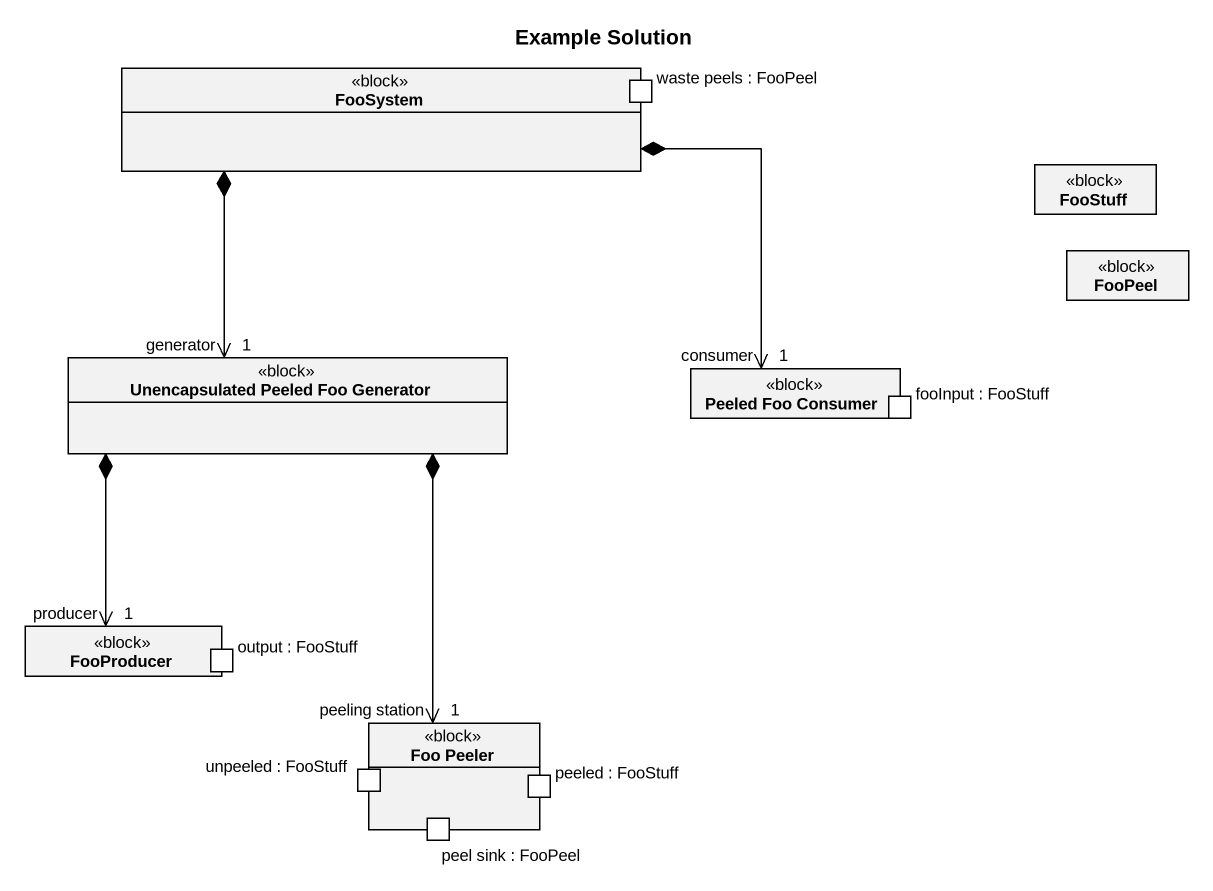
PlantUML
@startuml
title Example Solution
allowmixing
hide circle
hide empty members
rectangle FooSystem <<block>> {
  port "waste peels : FooPeel" as waste_peels_FooPeel
}
class FooStuff <<block>>
class FooPeel <<block>>
class "Unencapsulated Peeled Foo Generator" as Unencapsulated_Peeled_Foo <<block>>
rectangle "Peeled Foo Consumer" as Peeled_Foo_Consumer <<block>> {
  port "fooInput : FooStuff" as fooInput_FooStuff
}
rectangle FooProducer <<block>> {
  port "output : FooStuff" as output_FooStuff
}
rectangle "Foo Peeler" as Foo_Peeler <<block>> {
  port "unpeeled : FooStuff" as unpeeled_FooStuff
  port "peel sink : FooPeel" as peel_sink_FooPeel
  port "peeled : FooStuff" as peeled_FooStuff
}
FooSystem *--> "generator\n1" Unencapsulated_Peeled_Foo
FooSystem *--> "consumer\n1" Peeled_Foo_Consumer
Unencapsulated_Peeled_Foo *--> "producer\n1" FooProducer
Unencapsulated_Peeled_Foo *--> "peeling station\n1" Foo_Peeler
@enduml
